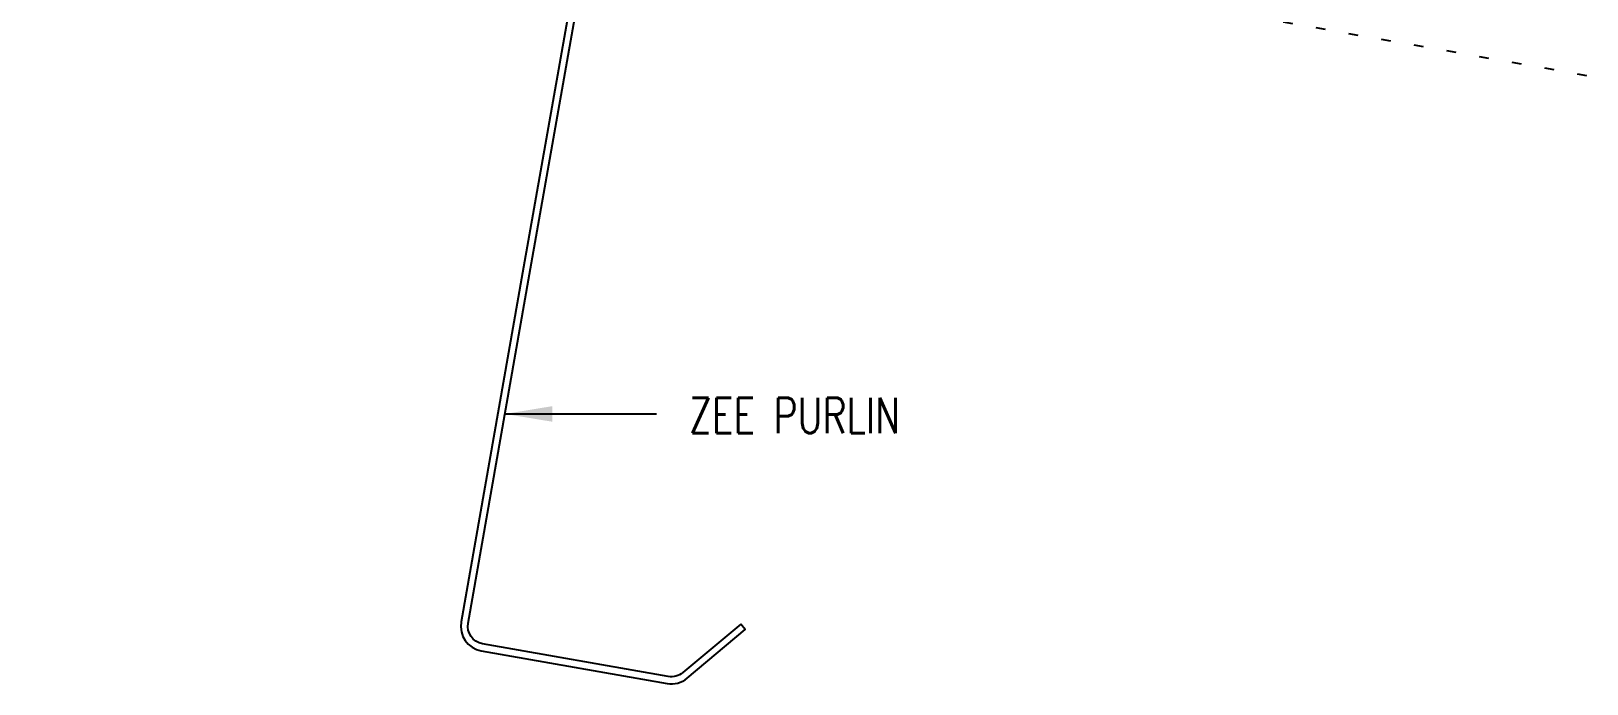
# Model space of a CAD drawing. Header units: inches. Extents: x -2 to 189, y 14 to 99.
# Drawn here: x 29.01 to 45.43, y 13.7 to 20.59 of the extents above; entities that cross this region are included whole.
import ezdxf
from ezdxf.enums import TextEntityAlignment as Align

# ---------------------------------------------------------------- set-up
doc = ezdxf.new("R2010")
doc.units = ezdxf.units.IN
doc.header["$MEASUREMENT"] = 0
doc.linetypes.add('DOT', pattern=[0.25, 0, -0.25])
for name, color, linetype in [('DIM', 2, 'Continuous'), ('PURLIN', 1, 'Continuous'), ('TEXT', 2, 'Continuous')]:
    doc.layers.add(name, color=color, linetype=linetype)
doc.styles.add('TEXT1', font='ROMANS.shx', dxfattribs={"width": 0.75, "height": 0.375})
doc.dimstyles.new('DETAIL$7', dxfattribs={"dimscale": 4, "dimtxt": 0.375, "dimasz": 0.125, "dimexe": 0.0625, "dimexo": 0.125, "dimgap": 0.0625, "dimtad": 1, "dimdec": 4, "dimzin": 3, "dimdsep": 46, "dimlunit": 4, "dimtxsty": 'TEXT1', "dimblk": 'ARCHTICK', "dimcen": 0.0625, "dimclrd": 7, "dimclre": 7, "dimclrt": 2, "dimadec": 0, "dimazin": 0, "dimtfac": 0.59375, "dimtdec": 4, "dimtmove": 0, "dimatfit": 3, "dimfxl": 0, "dimfrac": 2, "dimtolj": 1, "dimtzin": 3, "dimarcsym": 0})

# ---------------------------------------------------------------- blocks, each defined once
blk = doc.blocks.new('_ArchTick')
at = {"color": 0, "linetype": 'ByBlock', "const_width": 0.15}
blk.add_lwpolyline([(-0.5, -0.5), (0.5, 0.5)], dxfattribs=at)

msp = doc.modelspace()

# ---------------------------------------------------------------- linework, layer by layer
at = {"layer": 'DIM', "linetype": 'DOT'}
msp.add_line((45.42803, 20.11986), (23.16165, 24.04603), dxfattribs=at)
at = {"layer": 'PURLIN'}
msp.add_lwpolyline([(36.49827, 14.3354), (35.88717, 13.82262, -0.22169466), (35.73409, 13.7816), (33.7738, 14.12726, -0.41421356), (33.6217, 14.34447), (34.27077, 18.02548), (34.91983, 21.7065, 0.41421356), (34.70714, 22.01024), (32.99305, 22.31248, 0.22169466), (32.77898, 22.25512), (32.16788, 21.74235), (32.2159, 21.68513), (32.827, 22.1979, -0.22169466), (32.98008, 22.23892), (34.69417, 21.93668, -0.41421356), (34.84626, 21.71947), (34.1972, 18.03845), (33.54814, 14.35744, 0.41421356), (33.76082, 14.05369), (35.72112, 13.70804, 0.22169466), (35.93519, 13.7654), (36.54629, 14.27817)], format="xyb", close=True, dxfattribs=at)

# ---------------------------------------------------------------- texts
at = {"layer": 'TEXT', "style": 'TEXT1', "width": 0.75}
msp.add_text('ZEE PURLIN', height=0.375, dxfattribs=at).set_placement((38.18205, 16.34791), align=Align.RIGHT)

# ---------------------------------------------------------------- leaders
msp.add_leader([(34.01086, 16.55151), (35.39578, 16.55151), (35.60929, 16.55151)], dimstyle='DETAIL$7')

doc.saveas('drawing.dxf')
